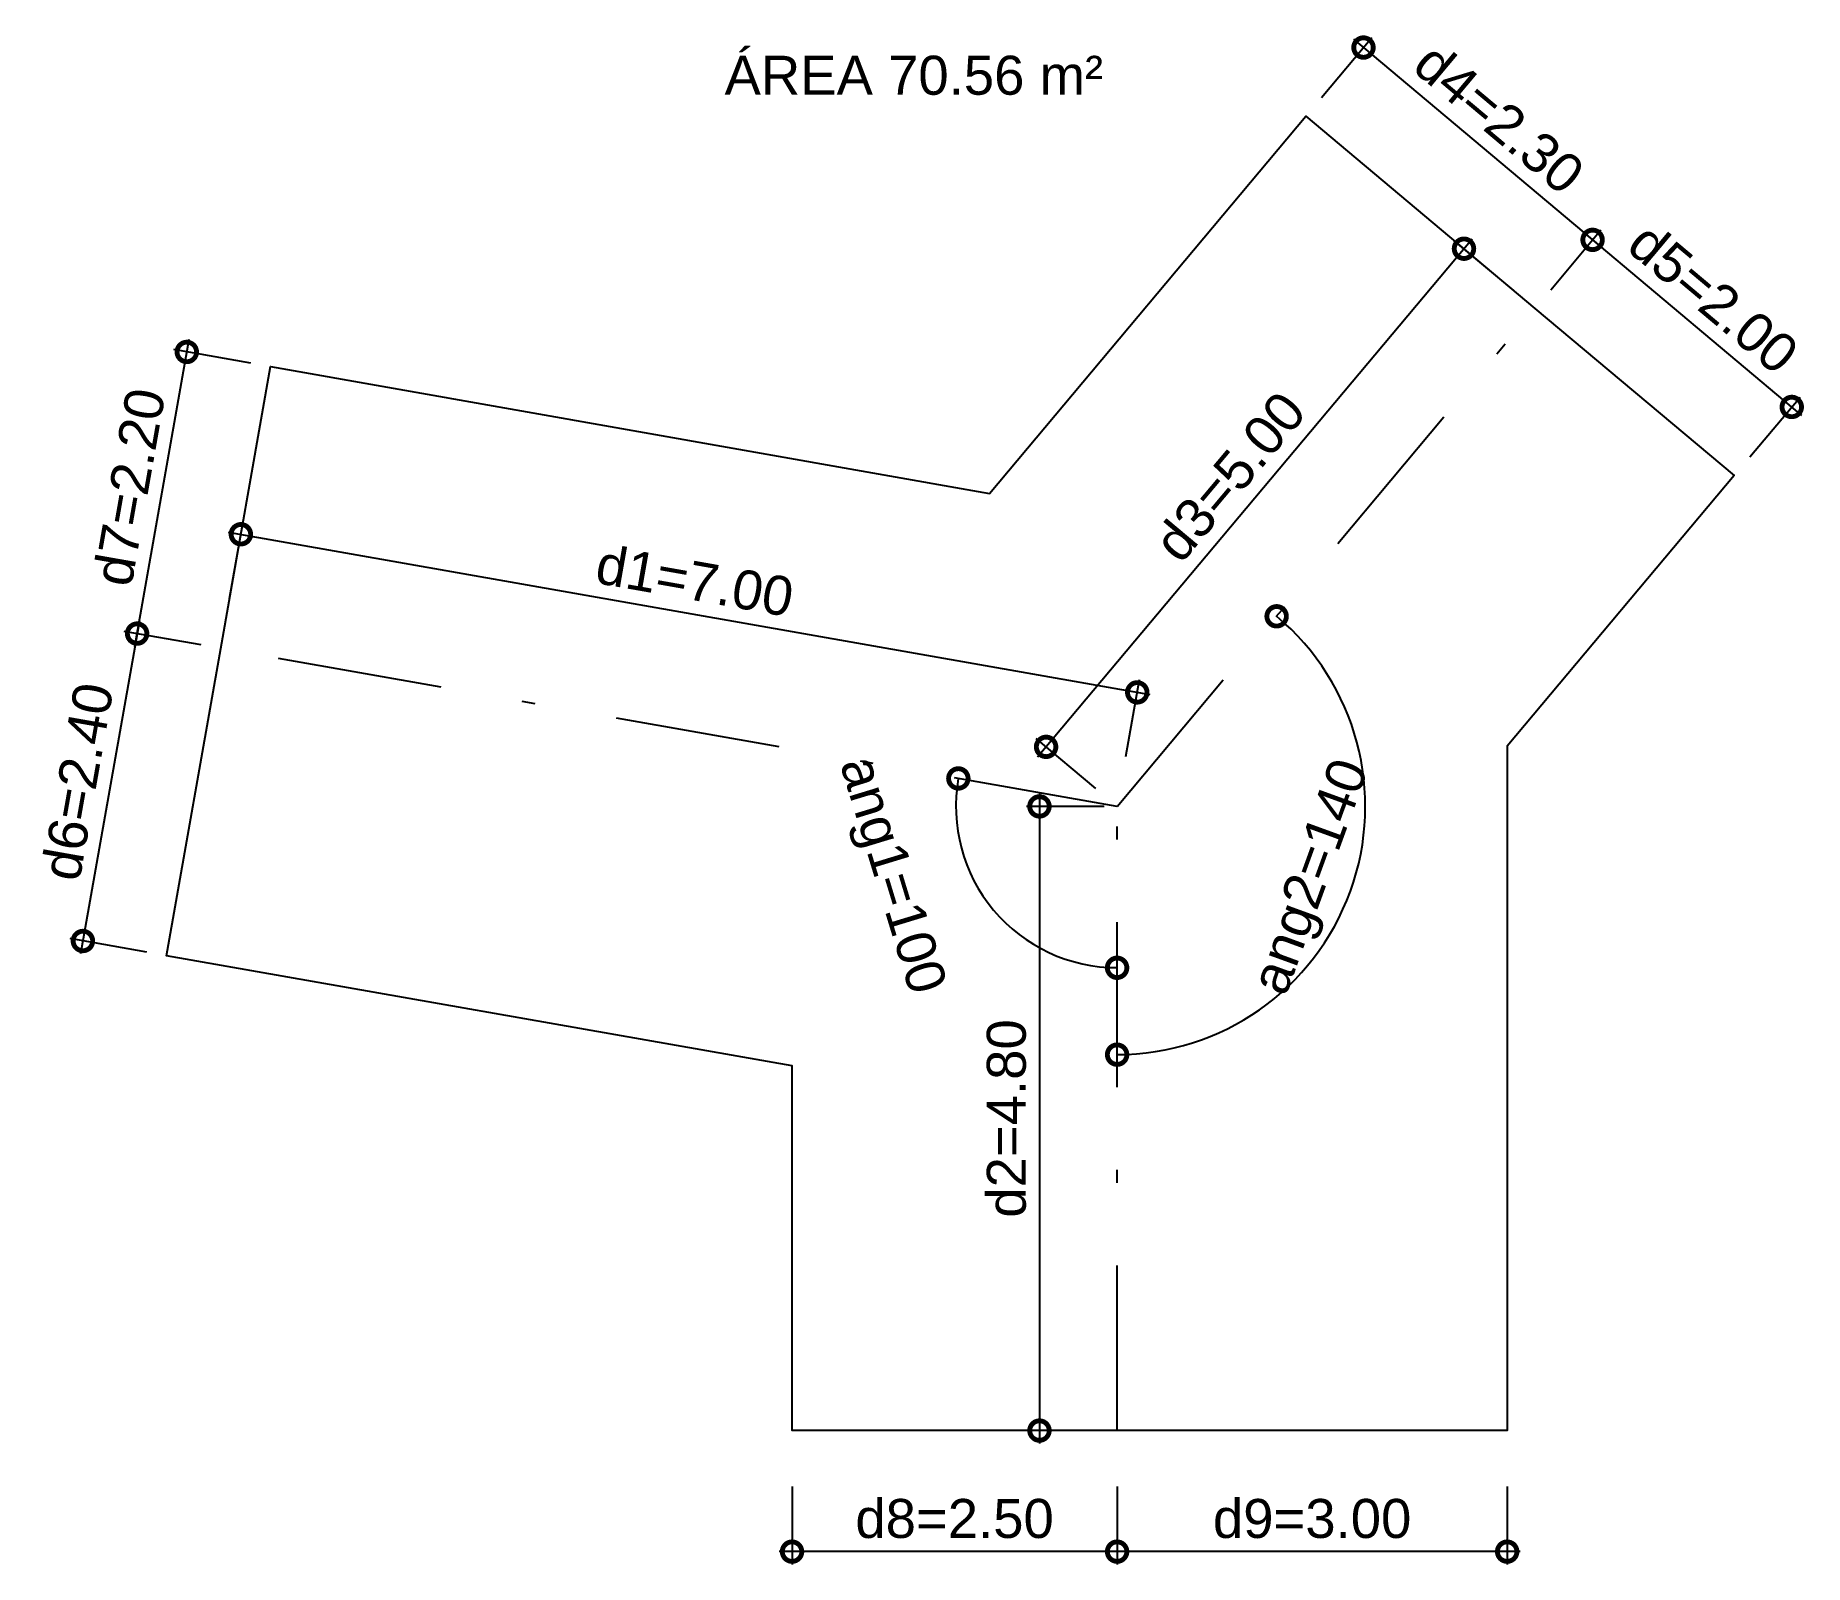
# Model space of a CAD drawing. Header units: metres. Extents: x -7.6 to 6, y -6.9 to 4.8.
import ezdxf

# ---------------------------------------------------------------- set-up
doc = ezdxf.new("R2010")
doc.units = ezdxf.units.M
doc.header["$LTSCALE"] = 0.1
doc.linetypes.add('DASHDOT', pattern=[25.4, 12.7, -6.35, 0, -6.35])
doc.layers.add('ARQ_EIXO CINZA 04', color=139, linetype='DASHDOT')
doc.layers.add('SIMB_01', color=1, linetype='Continuous')
doc.layers.add('COTA AZUL', color=5, linetype='Continuous', lineweight=25, true_color=0x0000ff)
doc.styles.add('Annot_3.0mm', font='arial.ttf', dxfattribs={"height": 3})
doc.styles.add('cota', font='arial.ttf')
doc.dimstyles.new('Info 01 - annot', dxfattribs={"dimtxt": 3, "dimasz": 3, "dimexe": 1, "dimexo": 1, "dimgap": 1, "dimtad": 1, "dimzin": 4, "dimtxsty": 'cota', "dimblk": 'DOTSMALL', "dimcen": 2, "dimdle": 1, "dimclrd": 256, "dimclre": 256, "dimclrt": 1, "dimazin": 2, "dimtfac": 0.09, "dimtmove": 2, "dimatfit": 2, "dimfxl": 5, "dimfxlon": 1, "dimtolj": 1, "dimtzin": 4, "dimlwd": -1, "dimarcsym": 1})

# ---------------------------------------------------------------- blocks, each defined once
blk = doc.blocks.new('_DotSmall')
at = {"color": 0, "linetype": 'ByBlock', "const_width": 0.5}
blk.add_lwpolyline([(-0.0625, 0, 1), (0.0625, 0, 1)], format="xyb", close=True, dxfattribs=at)
blk = doc.blocks.new('*D6')
at = {"layer": 'COTA AZUL', "transparency": 16777216}
blk.add_line((-6.134, 0.999), (0.956, -0.251), dxfattribs=at)
at = {"layer": 'COTA AZUL', "lineweight": -2, "transparency": 16777216}
for p, q in [((-6.123, 0.489), (-6.018, 1.08)), ((0.771, -0.726), (0.875, -0.135))]:
    blk.add_line(p, q, dxfattribs=at)
at = {"layer": 'Defpoints', "color": 0, "transparency": 16777216}
for p in [(-6.19, 0.104), (0.858, -0.234), (0.703, -1.111)]:
    blk.add_point(p, dxfattribs=at)
at = {"layer": 'COTA AZUL', "transparency": 16777216, "xscale": 0.3, "yscale": 0.3, "zscale": 0.3}
for p, rotation in [((-6.036, 0.982), 170), ((0.858, -0.234), 350.0000000000001)]:
    blk.add_blockref('_DotSmall', p, dxfattribs=dict(at, rotation=rotation))
at = {"layer": 'COTA AZUL', "color": 1, "transparency": 16777216, "insert": (-2.545, 0.623), "char_height": 0.3, "attachment_point": 5, "rotation": 350, "style": 'cota'}
blk.add_mtext('\\A1;d1=7.00', dxfattribs=at)
blk = doc.blocks.new('*D8')
at = {"layer": 'COTA AZUL', "transparency": 16777216}
blk.add_line((0.106, -1.011), (0.106, -6.011), dxfattribs=at)
at = {"layer": 'COTA AZUL', "lineweight": -2, "transparency": 16777216}
for p, q in [((0.603, -1.111), (0.006, -1.111)), ((0.603, -5.911), (0.006, -5.911))]:
    blk.add_line(p, q, dxfattribs=at)
at = {"layer": 'Defpoints', "color": 0, "transparency": 16777216}
for p in [(0.703, -1.111), (0.106, -5.911), (0.703, -5.911)]:
    blk.add_point(p, dxfattribs=at)
at = {"layer": 'COTA AZUL', "transparency": 16777216, "xscale": 0.3, "yscale": 0.3, "zscale": 0.3}
for p, rotation in [((0.106, -1.111), 90), ((0.106, -5.911), 270)]:
    blk.add_blockref('_DotSmall', p, dxfattribs=dict(at, rotation=rotation))
at = {"layer": 'COTA AZUL', "color": 1, "transparency": 16777216, "insert": (-0.147, -3.511), "char_height": 0.3, "attachment_point": 5, "rotation": 90, "style": 'cota'}
blk.add_mtext('\\A1;d2=4.80', dxfattribs=at)
blk = doc.blocks.new('*D7')
at = {"layer": 'COTA AZUL', "transparency": 16777216}
blk.add_line((0.092, -0.729), (3.435, 3.254), dxfattribs=at)
at = {"layer": 'COTA AZUL', "lineweight": -2, "transparency": 16777216}
for p, q in [((3.754, 2.856), (3.294, 3.242)), ((0.54, -0.974), (0.08, -0.588))]:
    blk.add_line(p, q, dxfattribs=at)
at = {"layer": 'Defpoints', "color": 0, "transparency": 16777216}
for p in [(3.371, 3.178), (3.917, 2.719), (0.703, -1.111)]:
    blk.add_point(p, dxfattribs=at)
at = {"layer": 'COTA AZUL', "transparency": 16777216, "xscale": 0.3, "yscale": 0.3, "zscale": 0.3}
for p, rotation in [((3.371, 3.178), 50), ((0.157, -0.653), 230)]:
    blk.add_blockref('_DotSmall', p, dxfattribs=dict(at, rotation=rotation))
at = {"layer": 'COTA AZUL', "color": 1, "transparency": 16777216, "insert": (1.57, 1.425), "char_height": 0.3, "attachment_point": 5, "rotation": 50, "style": 'cota'}
blk.add_mtext('\\A1;d3=5.00', dxfattribs=at)
blk = doc.blocks.new('*D2')
at = {"layer": 'COTA AZUL', "lineweight": -2, "transparency": 16777216}
for p, q in [((2.276, 4.342), (2.662, 4.801)), ((4.038, 2.863), (4.424, 3.323))]:
    blk.add_line(p, q, dxfattribs=at)
at = {"layer": 'COTA AZUL', "transparency": 16777216}
blk.add_line((2.521, 4.789), (4.436, 3.182), dxfattribs=at)
at = {"layer": 'Defpoints', "color": 0, "transparency": 16777216}
for p in [(2.155, 4.197), (4.36, 3.246), (3.917, 2.719)]:
    blk.add_point(p, dxfattribs=at)
at = {"layer": 'COTA AZUL', "transparency": 16777216, "xscale": 0.3, "yscale": 0.3, "zscale": 0.3}
for p, rotation in [((2.598, 4.725), 140), ((4.36, 3.246), 320)]:
    blk.add_blockref('_DotSmall', p, dxfattribs=dict(at, rotation=rotation))
at = {"layer": 'COTA AZUL', "color": 1, "transparency": 16777216, "insert": (3.641, 4.18), "char_height": 0.3, "attachment_point": 5, "rotation": 320, "style": 'cota'}
blk.add_mtext('\\A1;d4=2.30', dxfattribs=at)
blk = doc.blocks.new('*D3')
at = {"layer": 'COTA AZUL', "lineweight": -2, "transparency": 16777216}
for p, q in [((4.038, 2.863), (4.424, 3.323)), ((5.57, 1.578), (5.956, 2.037))]:
    blk.add_line(p, q, dxfattribs=at)
at = {"layer": 'COTA AZUL', "transparency": 16777216}
blk.add_line((4.283, 3.311), (5.968, 1.896), dxfattribs=at)
at = {"layer": 'Defpoints', "color": 0, "transparency": 16777216}
for p in [(3.917, 2.719), (5.892, 1.961), (5.449, 1.433)]:
    blk.add_point(p, dxfattribs=at)
at = {"layer": 'COTA AZUL', "transparency": 16777216, "xscale": 0.3, "yscale": 0.3, "zscale": 0.3}
for p, rotation in [((4.36, 3.246), 140), ((5.892, 1.961), 320)]:
    blk.add_blockref('_DotSmall', p, dxfattribs=dict(at, rotation=rotation))
at = {"layer": 'COTA AZUL', "color": 1, "transparency": 16777216, "insert": (5.288, 2.798), "char_height": 0.3, "attachment_point": 5, "rotation": 320, "style": 'cota'}
blk.add_mtext('\\A1;d5=2.00', dxfattribs=at)
blk = doc.blocks.new('*D5')
at = {"layer": 'COTA AZUL', "transparency": 16777216}
blk.add_line((-6.817, 0.316), (-7.269, -2.244), dxfattribs=at)
at = {"layer": 'COTA AZUL', "lineweight": -2, "transparency": 16777216}
for p, q in [((-6.342, 0.131), (-6.933, 0.235)), ((-6.759, -2.232), (-7.35, -2.128))]:
    blk.add_line(p, q, dxfattribs=at)
at = {"layer": 'Defpoints', "color": 0, "transparency": 16777216}
for p in [(-6.19, 0.104), (-7.251, -2.146), (-6.607, -2.259)]:
    blk.add_point(p, dxfattribs=at)
at = {"layer": 'COTA AZUL', "transparency": 16777216, "xscale": 0.3, "yscale": 0.3, "zscale": 0.3}
for p, rotation in [((-6.834, 0.218), 80.00000000000004), ((-7.251, -2.146), 260)]:
    blk.add_blockref('_DotSmall', p, dxfattribs=dict(at, rotation=rotation))
at = {"layer": 'COTA AZUL', "color": 1, "transparency": 16777216, "insert": (-7.292, -0.92), "char_height": 0.3, "attachment_point": 5, "rotation": 80, "style": 'cota'}
blk.add_mtext('\\A1;d6=2.40', dxfattribs=at)
blk = doc.blocks.new('*D4')
at = {"layer": 'COTA AZUL', "transparency": 16777216}
blk.add_line((-6.852, 0.119), (-6.435, 2.483), dxfattribs=at)
at = {"layer": 'COTA AZUL', "lineweight": -2, "transparency": 16777216}
for p, q in [((-5.96, 2.298), (-6.551, 2.402)), ((-6.342, 0.131), (-6.933, 0.235))]:
    blk.add_line(p, q, dxfattribs=at)
at = {"layer": 'Defpoints', "color": 0, "transparency": 16777216}
for p in [(-6.452, 2.384), (-5.808, 2.271), (-6.19, 0.104)]:
    blk.add_point(p, dxfattribs=at)
at = {"layer": 'COTA AZUL', "transparency": 16777216, "xscale": 0.3, "yscale": 0.3, "zscale": 0.3}
for p, rotation in [((-6.452, 2.384), 80.00000000000004), ((-6.834, 0.218), 260)]:
    blk.add_blockref('_DotSmall', p, dxfattribs=dict(at, rotation=rotation))
at = {"layer": 'COTA AZUL', "color": 1, "transparency": 16777216, "insert": (-6.893, 1.345), "char_height": 0.3, "attachment_point": 5, "rotation": 80, "style": 'cota'}
blk.add_mtext('\\A1;d7=2.20', dxfattribs=at)
blk = doc.blocks.new('*D12')
at = {"layer": 'COTA AZUL', "lineweight": -2, "transparency": 16777216}
for p, q in [((-1.797, -6.342), (-1.797, -6.942)), ((0.703, -6.342), (0.703, -6.942))]:
    blk.add_line(p, q, dxfattribs=at)
at = {"layer": 'COTA AZUL', "transparency": 16777216}
blk.add_line((0.803, -6.842), (-1.897, -6.842), dxfattribs=at)
at = {"layer": 'Defpoints', "color": 0, "transparency": 16777216}
for p in [(-1.797, -5.911), (0.703, -5.911), (-1.797, -6.842)]:
    blk.add_point(p, dxfattribs=at)
at = {"layer": 'COTA AZUL', "transparency": 16777216, "xscale": 0.3, "yscale": 0.3, "zscale": 0.3, "rotation": 180}
blk.add_blockref('_DotSmall', (-1.797, -6.842), dxfattribs=at)
at = {"layer": 'COTA AZUL', "transparency": 16777216, "xscale": 0.3, "yscale": 0.3, "zscale": 0.3}
blk.add_blockref('_DotSmall', (0.703, -6.842), dxfattribs=at)
at = {"layer": 'COTA AZUL', "color": 1, "transparency": 16777216, "insert": (-0.547, -6.589), "char_height": 0.3, "attachment_point": 5, "style": 'cota'}
blk.add_mtext('\\A1;d8=2.50', dxfattribs=at)
blk = doc.blocks.new('*D11')
at = {"layer": 'COTA AZUL', "lineweight": -2, "transparency": 16777216}
for p, q in [((0.703, -6.342), (0.703, -6.942)), ((3.703, -6.342), (3.703, -6.942))]:
    blk.add_line(p, q, dxfattribs=at)
at = {"layer": 'COTA AZUL', "transparency": 16777216}
blk.add_line((3.803, -6.842), (0.603, -6.842), dxfattribs=at)
at = {"layer": 'Defpoints', "color": 0, "transparency": 16777216}
for p in [(0.703, -5.911), (3.703, -5.911), (0.703, -6.842)]:
    blk.add_point(p, dxfattribs=at)
at = {"layer": 'COTA AZUL', "transparency": 16777216, "xscale": 0.3, "yscale": 0.3, "zscale": 0.3, "rotation": 180}
blk.add_blockref('_DotSmall', (0.703, -6.842), dxfattribs=at)
at = {"layer": 'COTA AZUL', "transparency": 16777216, "xscale": 0.3, "yscale": 0.3, "zscale": 0.3}
blk.add_blockref('_DotSmall', (3.703, -6.842), dxfattribs=at)
at = {"layer": 'COTA AZUL', "color": 1, "transparency": 16777216, "insert": (2.203, -6.589), "char_height": 0.3, "attachment_point": 5, "style": 'cota'}
blk.add_mtext('\\A1;d9=3.00', dxfattribs=at)
blk = doc.blocks.new('*D9')
at = {"layer": 'COTA AZUL', "transparency": 16777216}
blk.add_arc((0.703, -1.111), 1.24, 170, 270, dxfattribs=at)
at = {"layer": 'Defpoints', "color": 0, "transparency": 16777216}
for p in [(-6.19, 0.104), (0.703, -1.111), (0.703, -1.111), (0.022, -2.148), (0.703, -5.911)]:
    blk.add_point(p, dxfattribs=at)
at = {"layer": 'COTA AZUL', "transparency": 16777216, "xscale": 0.3, "yscale": 0.3, "zscale": 0.3, "rotation": 80.00000000000001}
blk.add_blockref('_DotSmall', (-0.518, -0.896), dxfattribs=at)
at = {"layer": 'COTA AZUL', "transparency": 16777216, "xscale": 0.3, "yscale": 0.3, "zscale": 0.3}
blk.add_blockref('_DotSmall', (0.703, -2.352), dxfattribs=at)
at = {"layer": 'COTA AZUL', "color": 1, "transparency": 16777216, "insert": (-1.056, -1.648), "char_height": 0.3, "attachment_point": 5, "rotation": 286.9629, "style": 'cota'}
blk.add_mtext('\\A1;ang1=100', dxfattribs=at)
blk = doc.blocks.new('*D10')
at = {"layer": 'COTA AZUL', "transparency": 16777216}
blk.add_arc((0.703, -1.111), 1.909, 270, 50, dxfattribs=at)
at = {"layer": 'Defpoints', "color": 0, "transparency": 16777216}
for p in [(3.917, 2.719), (0.703, -1.111), (0.703, -1.111), (2.092, -2.421), (0.703, -5.911)]:
    blk.add_point(p, dxfattribs=at)
at = {"layer": 'COTA AZUL', "transparency": 16777216, "xscale": 0.3, "yscale": 0.3, "zscale": 0.3}
for p, rotation in [((1.93, 0.351), 140.0000000000001), ((0.703, -3.02), 180)]:
    blk.add_blockref('_DotSmall', p, dxfattribs=dict(at, rotation=rotation))
at = {"layer": 'COTA AZUL', "color": 1, "transparency": 16777216, "insert": (2.22, -1.663), "char_height": 0.3, "attachment_point": 5, "rotation": 70, "style": 'cota'}
blk.add_mtext('\\A1;ang2=140', dxfattribs=at)

msp = doc.modelspace()

# ---------------------------------------------------------------- linework, layer by layer
msp.add_lwpolyline([(-6.19, 0.104), (-5.808, 2.271), (-0.279, 1.296), (2.155, 4.197), (3.917, 2.719), (5.449, 1.433), (3.703, -0.647), (3.703, -5.911), (0.703, -5.911), (-1.797, -5.911), (-1.797, -3.107), (-6.607, -2.259), (-6.19, 0.104)])
at = {"layer": 'ARQ_EIXO CINZA 04'}
for p, q in [((0.703, -1.111), (3.917, 2.719)), ((0.703, -1.111), (-6.19, 0.104)), ((0.703, -5.911), (0.703, -1.111))]:
    msp.add_line(p, q, dxfattribs=at)

# ---------------------------------------------------------------- texts
at = {"layer": 'SIMB_01', "insert": (-2.316, 4.662), "char_height": 0.3, "width": 3.9108, "attachment_point": 1, "style": 'Annot_3.0mm'}
msp.add_mtext('ÁREA 70.56 m²', dxfattribs=at)

# ---------------------------------------------------------------- dimensions: what is measured, and where the dimension line sits
at = {"layer": 'COTA AZUL'}
for p1, p2, distance, text, picture, middle in [((2.155, 4.197), (3.917, 2.719), 0.688, 'd4=2.30', '*D2', (3.641, 4.18)), ((3.917, 2.719), (5.449, 1.433), 0.688, 'd5=2.00', '*D3', (5.288, 2.798)), ((0.703, -1.111), (3.917, 2.719), 0.713, 'd3=5.00', '*D7', (1.57, 1.425)), ((-6.19, 0.104), (-5.808, 2.271), 0.654, 'd7=2.20', '*D4', (-6.893, 1.345)), ((-6.19, 0.104), (0.703, -1.111), 0.891, 'd1=7.00', '*D6', (-2.545, 0.623)), ((-6.19, 0.104), (-6.607, -2.259), -0.654, 'd6=2.40', '*D5', (-7.292, -0.92)), ((0.703, -5.911), (-1.797, -5.911), 0.931, 'd8=2.50', '*D12', (-0.547, -6.589)), ((3.703, -5.911), (0.703, -5.911), 0.931, 'd9=3.00', '*D11', (2.203, -6.589))]:
    dim = msp.add_aligned_dim(p1=p1, p2=p2, distance=distance, text=text, dimstyle='Info 01 - annot', override={"dimscale": 0}, dxfattribs=at)
    dim.commit()
    dim.dimension.update_dxf_attribs({"geometry": picture, "text_midpoint": middle})
dim = msp.add_angular_dim_2l(base=(2.092, -2.421), line1=((0.703, -1.111), (3.917, 2.719)), line2=((0.703, -5.911), (0.703, -1.111)), text='ang2=140', dimstyle='Info 01 - annot', override={"dimscale": 0}, dxfattribs=at)
dim.commit()
dim.dimension.update_dxf_attribs({"geometry": '*D10', "text_midpoint": (2.22, -1.663)})
dim = msp.add_angular_dim_2l(base=(0.022, -2.148), line1=((0.703, -1.111), (-6.19, 0.104)), line2=((0.703, -5.911), (0.703, -1.111)), text='ang1=100', dimstyle='Info 01 - annot', override={"dimscale": 0}, dxfattribs=at)
dim.commit()
dim.dimension.update_dxf_attribs({"geometry": '*D9', "text_midpoint": (-1.056, -1.648), "dimtype": 162})
dim = msp.add_linear_dim(base=(0.106, -5.911), p1=(0.703, -1.111), p2=(0.703, -5.911), angle=90, text='d2=4.80', dimstyle='Info 01 - annot', override={"dimscale": 0}, dxfattribs=at)
dim.commit()
dim.dimension.update_dxf_attribs({"geometry": '*D8', "text_midpoint": (-0.147, -3.511)})

doc.saveas('drawing.dxf')
